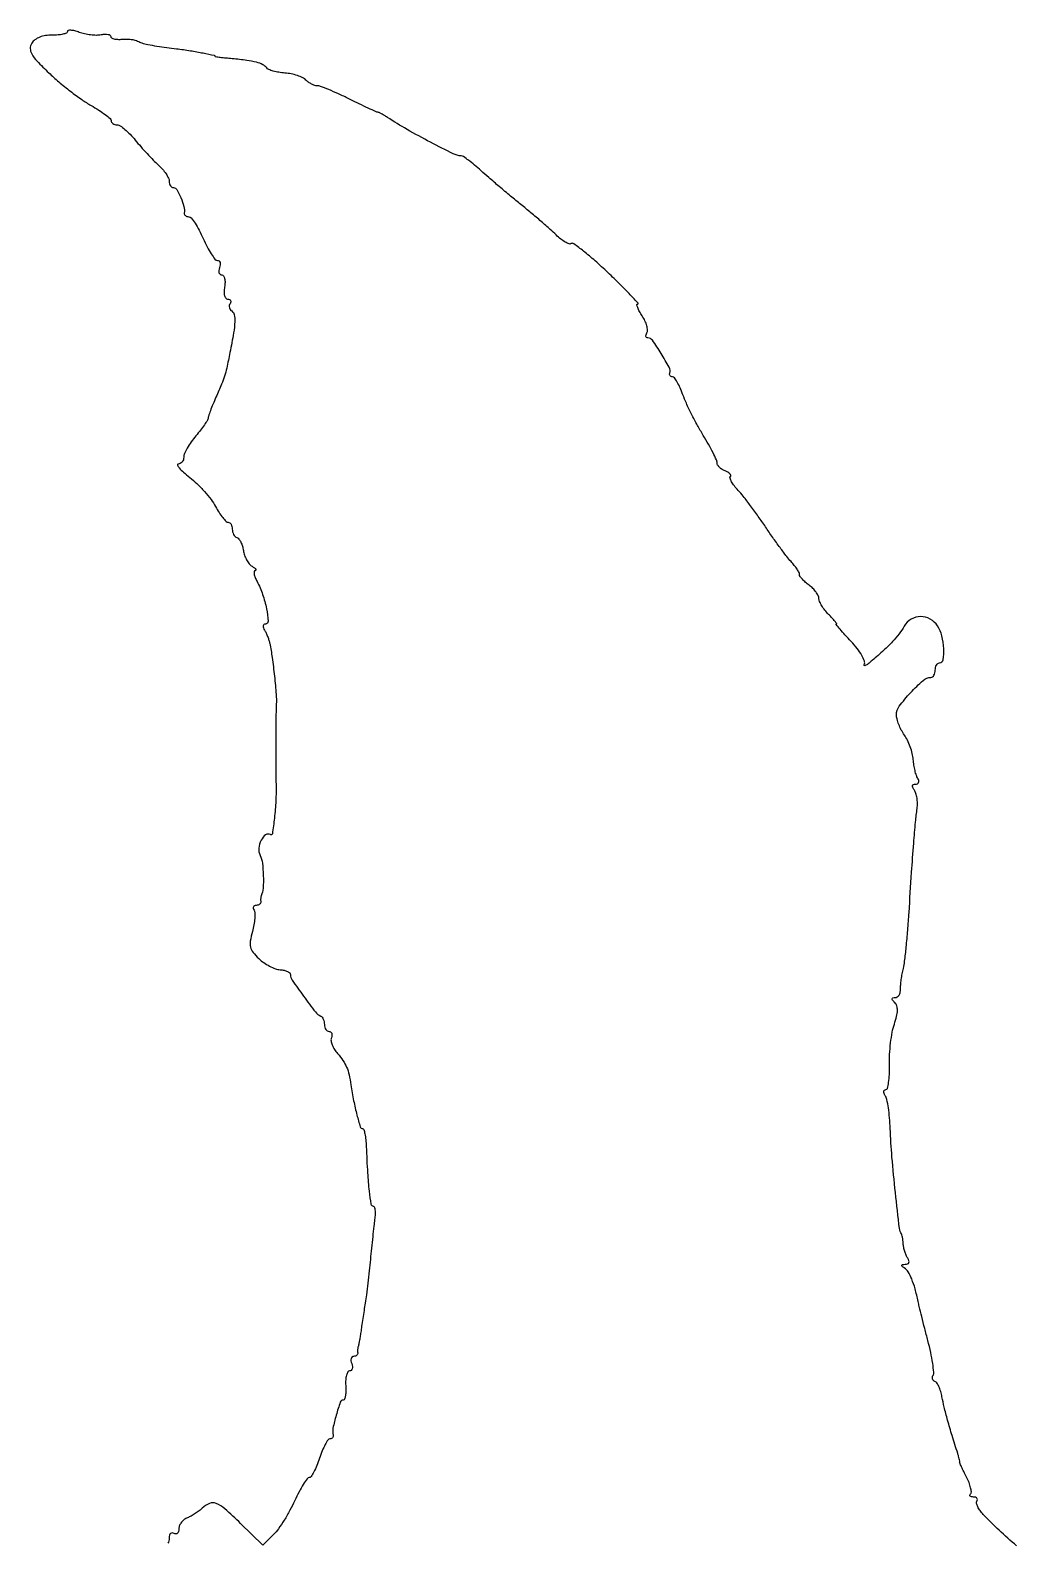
# Model space of a CAD drawing. Extents: x 0 to 462, y 1 to 624.
# Drawn here: x 0.3 to 203.8, y 312.6 to 624.5 of the extents above; entities that cross this region are included whole.
import ezdxf

# ---------------------------------------------------------------- set-up
doc = ezdxf.new("R2010")
doc.units = 0

msp = doc.modelspace()

# ---------------------------------------------------------------- linework, layer by layer
msp.add_lwpolyline([(203.77946, 311.924703, -0.012145), (200.176132, 315.141884, -0.013776), (196.885688, 318.401444, -0.034512), (196.228749, 319.191652, -0.046366), (195.756819, 319.993602, -0.054656), (195.516817, 320.694206, -0.196057), (195.593597, 321.151444, 0.125249), (195.694935, 321.474036, 0.188643), (195.603936, 321.750737, 0.148626), (195.32246, 321.937198, 0.072622), (194.89235, 322, -0.050799), (194.464745, 322.043556, -0.152445), (194.210829, 322.184118, -0.259813), (194.157519, 322.389241, -0.133607), (194.293451, 322.626784, 0.222491), (194.445289, 323.045934, 0.037419), (194.301256, 323.91038, 0.034799), (193.961123, 324.97413, 0.024556), (193.439856, 326.116306, -0.005649), (192.878651, 327.232278, -0.008609), (192.419251, 328.21463, -0.00403), (192.052614, 329.053228, -0.181679), (192.044287, 329.239522, 0.125926), (192.055311, 329.410882, 0.009792), (191.960661, 329.86411, 0.012882), (191.821468, 330.406467, 0.009477), (191.640505, 331, -0.004267), (190.481719, 334.663385, -0.00654), (189.546509, 337.858536, -0.007561), (188.838136, 340.558938, -0.01603), (188.388782, 342.673795, 0.028215), (188.125349, 343.780338, 0.035232), (187.752824, 344.768329, 0.037919), (187.333736, 345.523206, 0.163414), (186.934954, 345.83541, -0.109879), (186.617555, 346.034022, -0.124422), (186.431635, 346.340552, -0.11892), (186.40911, 346.709922, -0.094719), (186.55194, 347.084041, 0.164963), (186.700317, 347.727608, 0.01192), (186.47084, 349.565343, 0.015686), (186.067784, 351.787423, 0.011179), (185.483289, 354.248631, -0.00129), (184.829976, 356.776185, -0.001467), (184.217415, 359.201189, -0.00133), (183.708655, 361.263789, -0.008201), (183.467152, 362.329885, 0.015662), (182.835457, 364.937286, 0.03068), (182.142724, 366.957395, 0.038739), (181.401623, 368.41949, 0.110876), (180.615219, 369.234687, -0.028747), (180.154308, 369.577857, -0.289229), (180.084389, 369.795961, -0.304888), (180.251031, 369.943913, -0.030633), (180.809017, 369.984687, 0.090286), (181.291267, 370.078324, 0.205883), (181.550195, 370.333427, 0.175342), (181.565992, 370.732178, 0.064633), (181.32433, 371.25, -0.04302), (181.009818, 371.854498, -0.022986), (180.722559, 372.646875, -0.022715), (180.50188, 373.4886, -0.032755), (180.390313, 374.25, 0.009137), (180.322427, 374.938506, 0.012256), (180.234259, 375.559375, 0.009451), (180.13897, 376.070035, 0.114574), (180.0561, 376.25, -0.137103), (179.603186, 377.360741, -0.001841), (178.776553, 384.778121, -0.005892), (178.074954, 392.100702, -0.011248), (177.713215, 398, 0.012649), (177.572293, 400.197417, 0.015241), (177.324983, 402.251562, 0.013949), (177.018318, 403.954245, 0.092341), (176.690983, 404.75, -0.050868), (176.445777, 405.229433, -0.11317), (176.38657, 405.632812, -0.191569), (176.515473, 405.894172, -0.1856), (176.79075, 406, 0.340968), (177.138367, 406.268237, 0.026826), (177.38923, 407.488642, 0.0277), (177.543019, 409.12498, 0.01686), (177.551966, 411.067717, -0.021008), (177.58018, 413.254831, -0.016093), (177.788186, 415.637065, -0.01636), (178.128284, 417.857351, -0.03662), (178.563341, 419.506575, 0.022281), (179.037493, 421.1156, 0.055044), (179.199243, 422.333491, 0.079671), (179.072421, 423.253788, 0.122977), (178.661142, 423.938858, -0.028025), (178.214658, 424.438408, -0.188561), (178.118072, 424.75, -0.320598), (178.275862, 424.940152, -0.064502), (178.737851, 425, 0.152926), (179.169251, 425.135104, 0.100371), (179.532128, 425.514063, 0.082433), (179.771217, 426.08089, 0.063288), (179.843938, 426.75, -0.026753), (179.873856, 427.596138, -0.011468), (180.000033, 428.720312, -0.011309), (180.189506, 429.914716, -0.014635), (180.419928, 431, 0.029549), (180.68849, 432.480953, 0.004714), (181.014547, 435.409375, 0.005205), (181.330591, 438.870971, 0.00454), (181.59072, 442.5, -0.001048), (182.128744, 450.820196, -0.002718), (182.561667, 456.813699, -0.003532), (182.932513, 461.186428, -0.012318), (183.261229, 464, 0.038547), (183.328329, 465.048908, 0.034805), (183.238428, 466.132812, 0.03656), (183.017962, 467.094217, 0.085546), (182.68552, 467.75, -0.04187), (182.344759, 468.298177, -0.16926), (182.291739, 468.682374, -0.257021), (182.490176, 468.917319, -0.091829), (182.936572, 469, 0.115542), (183.329342, 469.091991, 0.185367), (183.55957, 469.342067, 0.155996), (183.585271, 469.719285, 0.078185), (183.398343, 470.164484, -0.060332), (183.106488, 470.795763, -0.019359), (182.826752, 471.791693, -0.018997), (182.598545, 472.934365, -0.020159), (182.463131, 474.068685, 0.042139), (182.263219, 475.286283, 0.02546), (181.833926, 476.684612, 0.0254), (181.261667, 478.03976, 0.040185), (180.623804, 479.126707, -0.033026), (180.002228, 480.152026, -0.027408), (179.476992, 481.315169, -0.028271), (179.113818, 482.437997, -0.064163), (179, 483.321296, -0.162062), (179.580242, 485.064463, -0.026007), (181.907702, 487.857846, -0.025193), (184.503354, 490.393757, -0.182843), (186.105755, 491, 0.164251), (186.446876, 491.115166, 0.095795), (186.737316, 491.440625, 0.076921), (186.933582, 491.926288, 0.057692), (187, 492.5, -0.056395), (187.064921, 493.073759, -0.075828), (187.257031, 493.559375, -0.095027), (187.54119, 493.884962, -0.167478), (187.875, 494, 0.371281), (188.63555, 494.655055, 0.050492), (188.744368, 496.926397, 0.047793), (188.3497, 499.563819, 0.080428), (187.470753, 501.616553, 0.124235), (185.966218, 503.042301, 0.129596), (183.989344, 503.55458, 0.131653), (182.040482, 503.023606, 0.130164), (180.608268, 501.587749, -0.032038), (179.54365, 499.99534, -0.024087), (178.183349, 498.38534, -0.019458), (176.397445, 496.610853, -0.00971), (174.009396, 494.5, -0.012986), (173.143496, 493.801965, -0.047884), (172.547492, 493.430947, -0.341167), (172.356184, 493.469022, -0.321477), (172.337175, 493.669182, 0.22536), (172.394304, 494.347005, 0.03928), (171.835349, 495.541267, 0.035683), (170.895181, 496.952736, 0.024303), (169.640992, 498.419182, -0.005108), (168.371617, 499.792964, -0.009212), (167.364005, 500.948135, -0.00467), (166.582354, 501.896145, -0.630776), (166.631923, 502, 0.610823), (166.681001, 502.095639, 0.01546), (166.304377, 502.5875, 0.016601), (165.741528, 503.232359, 0.008651), (165, 504, -0.028976), (164.234573, 504.859684, -0.030475), (163.5875, 505.788277, -0.032), (163.133469, 506.652596, -0.105314), (163, 507.279241, 0.115942), (162.860855, 507.871239, 0.043072), (162.4125, 508.606151, 0.039803), (161.765268, 509.353917, 0.038332), (161, 510, -0.023709), (160.234302, 510.609039, -0.029587), (159.5875, 511.246974, -0.030366), (159.123457, 511.829785, -0.154133), (159, 512.220759, 0.123533), (158.895874, 512.635778, 0.022266), (158.485937, 513.325641, 0.022814), (157.919984, 514.107906, 0.018903), (157.25, 514.887805, -0.022705), (156.352573, 515.948669, -0.005662), (154.985938, 517.763635, -0.005774), (153.468363, 519.878009, -0.005774), (152, 522.026903, 0.007055), (150.502739, 524.206084, 0.006429), (148.898343, 526.41134, 0.006445), (147.413653, 528.34536, 0.02066), (146.356061, 529.578491, -0.02276), (145.573345, 530.498915, -0.035994), (144.999667, 531.360839, -0.040594), (144.672469, 532.066538, -0.292542), (144.749189, 532.415855, 0.267093), (144.818078, 532.67132, 0.125588), (144.645824, 532.980377, 0.073584), (144.234719, 533.303111, 0.038079), (143.643128, 533.58345, -0.050928), (143.014644, 533.901257, -0.055419), (142.482669, 534.332031, -0.062509), (142.119717, 534.804989, -0.133204), (142, 535.24639, 0.107412), (141.863598, 535.87401, 0.00958), (141.160994, 537.339089, 0.012142), (140.237709, 539.067532, 0.009177), (139.143811, 540.920702, -0.012359), (137.951774, 542.96981, -0.009137), (136.731622, 545.291411, -0.009246), (135.65901, 547.52829, -0.020417), (134.942922, 549.2813, 0.017784), (134.369667, 550.706027, 0.026219), (133.758489, 551.907632, 0.024294), (133.183034, 552.802394, 0.242249), (132.799112, 553, -0.099557), (132.512003, 553.05774, -0.131801), (132.302102, 553.220312, -0.133752), (132.203677, 553.464066, -0.104017), (132.229321, 553.75, 0.199847), (132.111363, 554.952722, 0.015908), (130.477044, 557.780349, 0.014737), (128.665836, 560.512794, 0.243649), (127.725375, 561, -0.158127), (127.459067, 561.086381, -0.191249), (127.319249, 561.306668, -0.126859), (127.34112, 561.643946, -0.059181), (127.527179, 562.043976, 0.159013), (127.665495, 562.613654, 0.047931), (127.510143, 563.502741, 0.042663), (127.131516, 564.527101, 0.035194), (126.563143, 565.543976, -0.017974), (125.992772, 566.486723, -0.035558), (125.622836, 567.278543, -0.05321), (125.476294, 567.830169, -0.459872), (125.621894, 568, 0.652651), (125.700995, 568.179866, 0.004028), (124.098093, 569.899751, 0.008322), (122.05511, 571.986057, 0.004611), (119.496444, 574.467237, 0.008936), (116.83552, 576.911242, 0.014267), (114.46741, 578.891858, 0.008072), (112.457224, 580.425889, 0.306402), (111.916064, 580.448125, -0.231705), (111.465416, 580.403729, -0.041686), (110.680391, 580.773782, -0.037433), (109.758479, 581.402677, -0.025989), (108.814567, 582.239703, 0.012413), (107.594649, 583.382101, 0.003966), (105.725543, 585.020899, 0.003954), (103.614249, 586.813698, 0.004405), (101.548983, 588.508815, -0.00344), (99.411506, 590.256304, -0.002578), (97.081034, 592.208839, -0.002606), (94.906208, 594.069683, -0.005967), (93.291437, 595.5, 0.00972), (91.970784, 596.652223, 0.013399), (90.738106, 597.631141, 0.010011), (89.68381, 598.390742, 0.137753), (89.242455, 598.542182, -0.100472), (87.597781, 598.974467, -0.005771), (82.914044, 601.346812, -0.009686), (78.045402, 604.004998, -0.015414), (74, 606.484965, 0.010886), (73.38905, 606.867151, 0.012799), (72.79375, 607.201415, 0.011743), (72.279704, 607.457735, 0.074046), (72, 607.541582, -0.071636), (71.649262, 607.644893, -0.001602), (70.049711, 608.383678, -0.003587), (68.182585, 609.269675, -0.002415), (66.062847, 610.306895, 0.007521), (63.899225, 611.338337, 0.00993), (61.895958, 612.2089, 0.007634), (60.204766, 612.874251, 0.090131), (59.512847, 613, -0.082017), (59.001174, 613.0845, -0.037528), (58.376592, 613.350307, -0.035859), (57.74591, 613.736171, -0.041185), (57.207467, 614.192533, 0.086038), (56.532627, 614.667964, 0.030949), (55.437776, 615.105532, 0.029607), (54.153827, 615.445905, 0.030955), (52.857608, 615.625994, -0.022355), (51.604834, 615.778149, -0.027199), (50.451454, 616.036007, -0.027496), (49.526525, 616.352109, -0.139058), (49.100141, 616.683461, 0.119632), (48.303917, 617.352541, 0.050313), (46.986385, 617.848723, 0.032476), (45.006295, 618.239198, 0.010181), (42, 618.569444, -0.0036), (40.657985, 618.699015, -0.005967), (39.528125, 618.829966, -0.001433), (38.552293, 618.957728, -0.375759), (38.5, 619.017487, 0.355661), (38.328206, 619.22845, 0.002712), (36.00346, 619.696154, 0.008722), (33.380034, 620.161802, 0.006696), (30.5, 620.581861, -0.001867), (26.475464, 621.129203, -0.013874), (24.570283, 621.449675, -0.029767), (23.397306, 621.754079, -0.052305), (22.482419, 622.160387, 0.076885), (21.952723, 622.365221, 0.025411), (21.127648, 622.502363, 0.024619), (20.183487, 622.563511, 0.025582), (19.25, 622.530165, -0.032563), (18.387923, 622.511406, -0.052234), (17.660937, 622.619584, -0.070462), (17.161687, 622.82643, -0.265305), (17, 623.109701, 0.268928), (16.84545, 623.376264, 0.0846), (16.395747, 623.541004, 0.058452), (15.731248, 623.584644, 0.03478), (14.942968, 623.489017, -0.050766), (13.979572, 623.403233, -0.026303), (12.772568, 623.482076, -0.025855), (11.528867, 623.694952, -0.035541), (10.442968, 624.021683, 0.026551), (9.505936, 624.322081, 0.049155), (8.717622, 624.448418, 0.075342), (8.180473, 624.400096, 0.34551), (8, 624.170105, -0.300262), (7.80291, 623.871498, -0.044183), (7.079298, 623.635151, -0.037766), (6.066921, 623.480185, -0.023501), (4.865695, 623.444856, 0.043182), (3.503294, 623.351086, 0.054757), (2.286431, 623.021592, 0.062206), (1.306116, 622.488472, 0.09602), (0.645667, 621.789407, 0.144335), (0.334215, 620.701625, 0.129112), (0.642122, 619.5654, 0.060357), (1.746587, 618.088181, 0.011047), (4.160922, 615.670301, 0.015475), (6.223507, 613.812945, 0.011327), (8.620334, 611.876748, 0.011467), (10.976246, 610.144895, 0.024739), (12.88095, 608.946753, -0.014048), (14.459048, 608.000522, -0.020431), (15.790029, 607.072101, -0.016628), (16.803747, 606.246987, -0.216897), (17, 605.815859, 0.14896), (17.095824, 605.501354, 0.094695), (17.367188, 605.227219, 0.079097), (17.772084, 605.034726, 0.063097), (18.25, 604.957653, -0.140239), (18.887159, 604.751779, -0.026941), (19.867188, 604.014375, -0.026792), (20.95119, 602.999458, -0.021888), (22, 601.80596, 0.010052), (23.121451, 600.467192, 0.007196), (24.426562, 599.01407, 0.00727), (25.710387, 597.665261, 0.015459), (26.75, 596.667971, -0.029459), (27.611112, 595.79435, -0.031914), (28.339063, 594.847591, -0.033706), (28.850302, 593.963503, -0.114724), (29, 593.319665, 0.06513), (29.065997, 592.81516, 0.08262), (29.25949, 592.387651, 0.09898), (29.546494, 592.10168, 0.147628), (29.883369, 592, -0.267859), (30.570967, 591.60317, -0.030787), (31.399187, 589.941474, -0.035503), (32.030066, 588.098731, -0.100863), (32.108151, 586.75, 0.142044), (32.148106, 586.464382, 0.117935), (32.335959, 586.220312, 0.098256), (32.647896, 586.056263, 0.072193), (33.035537, 586, -0.226325), (33.544134, 585.757355, -0.0245), (34.333507, 584.678125, -0.026229), (35.185709, 583.223883, -0.018168), (36, 581.5, 0.017619), (36.812001, 579.776063, 0.025558), (37.657273, 578.321875, 0.0235), (38.438013, 577.238893, 0.228659), (38.933078, 577, -0.17711), (39.267311, 576.877774, -0.148922), (39.473177, 576.559375, -0.103371), (39.508301, 576.074252, -0.058234), (39.361626, 575.5, 0.060626), (39.217896, 574.92587, 0.106628), (39.260832, 574.440625, 0.150311), (39.478451, 574.121912, 0.169937), (39.82679, 574, -0.247671), (40.189235, 573.808734, -0.092479), (40.428665, 573.265625, -0.063932), (40.512247, 572.457785, -0.038717), (40.414222, 571.5, 0.038934), (40.315311, 570.529402, 0.067301), (40.404766, 569.724391, 0.099416), (40.657857, 569.191295, 0.236614), (41.03946, 569, -0.096535), (41.406631, 568.928443, -0.174296), (41.6322, 568.726548, -0.171323), (41.679808, 568.424331, -0.092883), (41.542705, 568.069098, 0.098696), (41.393952, 567.670058, 0.097863), (41.408915, 567.243212, 0.098025), (41.585016, 566.854703, 0.099382), (41.89516, 566.564795, -0.207358), (42.417965, 565.814061, -0.060857), (42.52962, 564.382102, -0.031959), (42.276749, 562.042059, -0.00674), (41.520231, 558, -0.003985), (40.850606, 554.803013, -0.021937), (40.400861, 553.100785, -0.023619), (39.81663, 551.497311, -0.005085), (38.646827, 548.782119, 0.005882), (38.01603, 547.311549, 0.007992), (37.483755, 545.969022, 0.005612), (37.070313, 544.837282, 0.084961), (37, 544.426475, -0.142304), (36.888391, 544.042268, -0.010105), (36.265625, 543.1033, -0.013601), (35.457644, 542.002175, -0.009818), (34.5, 540.817631, 0.021493), (33.543043, 539.575726, 0.02408), (32.734375, 538.301218, 0.024333), (32.157224, 537.161041, 0.105371), (32, 536.423275, -0.080127), (31.912316, 535.879627, -0.091364), (31.658948, 535.418087, -0.100749), (31.281782, 535.109511, -0.121819), (30.838971, 535, 0.543651), (30.692008, 534.773164, 0.073957), (31.063309, 534.192188, 0.034203), (31.947147, 533.307112, 0.014833), (33.233057, 532.25, -0.027572), (34.723292, 530.959941, -0.019223), (36.261851, 529.353125, -0.01945), (37.622141, 527.692704, -0.037603), (38.551556, 526.25, 0.01867), (39.288407, 525.005171, 0.026018), (40.04444, 523.954687, 0.024588), (40.731446, 523.17927, 0.201829), (41.157471, 523, -0.164607), (41.478867, 522.891245, -0.095712), (41.752507, 522.583854, -0.0768), (41.93743, 522.125177, -0.057547), (42, 521.583333, 0.063702), (42.072469, 521.016821, 0.063118), (42.285255, 520.484896, 0.068849), (42.599698, 520.066145, 0.115149), (42.971081, 519.833333, -0.149134), (43.368938, 519.545229, -0.04677), (43.760591, 518.912822, -0.042008), (44.088458, 518.084877, -0.035737), (44.295128, 517.167762, 0.047717), (44.53549, 516.208695, 0.040492), (44.963284, 515.255525, 0.042344), (45.501891, 514.446633, 0.083814), (46.074047, 513.933075, -0.023668), (46.571778, 513.584038, -0.075743), (46.850479, 513.291222, -0.271928), (46.864645, 513.111113, -0.281817), (46.714816, 513.015313, 0.360054), (46.507762, 512.837089, 0.087274), (46.510305, 512.350471, 0.051707), (46.719848, 511.628977, 0.026362), (47.121205, 510.773526, -0.041191), (48.265433, 508.134118, -0.033449), (49.058047, 505.15286, -0.030557), (49.396445, 502.601947, -0.435104), (48.835672, 502, 0.171574), (48.539862, 501.895415, 0.190698), (48.391506, 501.632812, 0.11957), (48.43226, 501.229194, 0.054994), (48.662863, 500.75, -0.02897), (48.98395, 500.162912, -0.016909), (49.302881, 499.426562, -0.016873), (49.573206, 498.665206, -0.027305), (49.74507, 498, -0.015907), (50.231634, 495.10342, -0.006919), (50.701879, 491.228834, -0.005947), (51.058947, 487.483217, -0.03454), (51.086902, 485.5, 0.011877), (51.021008, 483.388965, 0.001019), (50.991759, 477.984656, 0.001431), (50.98898, 472.563748, 0.004754), (51.031234, 469, -0.017971), (50.981545, 465.590941, -0.015292), (50.690066, 462.00449, -0.00775), (50.277661, 458.779196, -0.540083), (49.863307, 458.585277, 0.308201), (48.885656, 458.541001, 0.117155), (47.967112, 457.437912, 0.089614), (47.484422, 455.774148, 0.139714), (47.741117, 454.313922, -0.083071), (48.205897, 452.732678, -0.02259), (48.401653, 450.125626, -0.022187), (48.363673, 447.523099, -0.091463), (47.988723, 446, 0.057394), (47.910489, 445.755036, 0.027247), (47.864204, 445.426563, 0.026578), (47.852784, 445.073809, 0.033968), (47.881579, 444.75, -0.145617), (47.84349, 444.464438, -0.11953), (47.654128, 444.220313, -0.098132), (47.336897, 444.056168, -0.070581), (46.940983, 444, 0.106988), (46.58516, 443.922981, 0.181228), (46.372161, 443.710197, 0.162794), (46.338586, 443.390332, 0.084047), (46.491697, 443.013435, -0.131764), (46.669804, 442.419958, -0.026506), (46.643699, 441.307597, -0.02631), (46.471284, 439.9792, -0.021934), (46.152936, 438.591717, 0.026742), (45.72463, 436.639103, 0.099131), (45.768724, 435.385418, 0.109747), (46.287759, 434.31474, 0.036666), (47.47242, 433.02591, 0.037511), (48.497185, 432.198574, 0.030994), (49.699807, 431.47401, 0.032066), (50.892234, 430.946976, 0.069329), (51.870198, 430.734825, -0.037867), (52.685668, 430.610842, -0.054529), (53.374371, 430.37068, -0.069239), (53.846644, 430.059411, -0.215705), (54, 429.720474, 0.151776), (54.354874, 428.578332, 0.007127), (56.716468, 425.247589, 0.008086), (59.15419, 422.022115, 0.122918), (60.25, 421.166667, -0.12921), (60.537453, 420.936478, -0.058488), (60.779687, 420.515104, -0.052342), (60.944374, 419.983289, -0.048968), (61, 419.416667, 0.066593), (61.072447, 418.875126, 0.08363), (61.284531, 418.416146, 0.099393), (61.59924, 418.109182, 0.144699), (61.968615, 418, -0.154189), (62.296799, 417.89633, -0.152284), (62.507839, 417.622499, -0.114178), (62.560955, 417.206498, -0.066606), (62.444087, 416.714889, 0.133766), (62.380088, 416.079931, 0.051546), (62.617072, 415.218624, 0.046286), (63.083005, 414.287597, 0.042086), (63.725472, 413.425843, -0.030813), (64.840448, 411.998521, -0.048917), (65.588461, 410.641536, -0.04476), (66.100056, 409.079837, -0.021335), (66.488088, 407, 0.012382), (67.040287, 403.715153, 0.016629), (67.712331, 400.772991, 0.009704), (68.405404, 398.337363, 0.32977), (68.861291, 398, -0.328881), (69.118881, 397.810018, -0.023639), (69.354148, 396.898438, -0.025873), (69.541594, 395.687476, -0.015986), (69.642192, 394.25, 0.004984), (69.902397, 388.818231, 0.014321), (70.228372, 385.058082, 0.011288), (70.597759, 382.392352, 0.368014), (71.05863, 382, -0.329833), (71.294141, 381.825676, -0.045632), (71.425994, 381.192187, -0.037766), (71.460207, 380.304226, -0.022536), (71.373514, 379.25, 0.00393), (71.203002, 377.826978, 0.001231), (70.969527, 375.692187, 0.00123), (70.720577, 373.30739, 0.00136), (70.491779, 371, -0.003174), (70.248897, 368.637921, -0.002514), (69.957294, 366.0875, -0.002541), (69.662811, 363.723854, -0.006333), (69.416898, 362, 0.000797), (69.182426, 360.477151, 0.000591), (68.928017, 358.79375, 0.000598), (68.691672, 357.204305, 0.00135), (68.517388, 356, -0.004635), (68.36688, 355.006095, -0.005809), (68.208085, 354.0875, -0.004729), (68.058859, 353.320874, -0.044584), (67.96282, 353, 0.053883), (67.894473, 352.755197, 0.02493), (67.856595, 352.426563, 0.02435), (67.850875, 352.073802, 0.031041), (67.881579, 351.75, -0.132511), (67.850929, 351.464337, -0.11996), (67.680683, 351.220312, -0.103422), (67.39249, 351.056543, -0.077818), (67.031385, 351, 0.184534), (66.710807, 350.877514, 0.147206), (66.516384, 350.559375, 0.100118), (66.488865, 350.074366, 0.055937), (66.638374, 349.5, -0.058443), (66.78479, 348.925758, -0.103661), (66.748978, 348.440625, -0.149059), (66.542076, 348.1222, -0.17646), (66.206603, 348, 0.266318), (65.834757, 347.786822, 0.067398), (65.556155, 347.11875, 0.050683), (65.400499, 346.149432, 0.031777), (65.406923, 345, -0.022809), (65.433965, 343.850091, -0.037413), (65.339801, 342.88125, -0.044172), (65.155495, 342.18833, -0.315522), (64.886765, 342, 0.320161), (64.285214, 341.570822, 0.01309), (63.440114, 338.888544, 0.019001), (62.776611, 336.189465, 0.11343), (62.809501, 334.75, -0.112047), (62.816812, 334.46419, -0.12974), (62.697308, 334.220313, -0.122259), (62.466013, 334.057337, -0.092893), (62.16006, 334, 0.249459), (61.761619, 333.788019, 0.024448), (61.179067, 332.825, 0.02637), (60.566792, 331.532565, 0.017731), (60, 330, -0.017203), (59.43503, 328.467392, -0.025684), (58.828275, 327.175, -0.023413), (58.252756, 326.208573, -0.251847), (57.864934, 326, 0.242091), (57.445983, 325.784523, 0.015508), (56.656531, 324.604688, 0.019922), (55.780235, 323.070104, 0.013302), (54.895616, 321.25, -0.018067), (53.9092, 319.268683, -0.015191), (52.726761, 317.243358, -0.01546), (51.532901, 315.459293, -0.040317), (50.537568, 314.280581), (48.33389, 312.061163), (43.735491, 316.530581, 0.011142), (40.456907, 319.578115, 0.086801), (38.688298, 320.670846, 0.193657), (37.300354, 320.667643, 0.098977), (35.821429, 319.694046, -0.032699), (35.188695, 319.145628, -0.019697), (34.374107, 318.577059, -0.019688), (33.516174, 318.073676, -0.032327), (32.75, 317.725431, 0.072987), (32.080998, 317.353241, 0.064339), (31.514062, 316.790246, 0.067208), (31.130533, 316.12988, 0.098304), (31, 315.472368, -0.064544), (30.926906, 314.908495, -0.136231), (30.70625, 314.530694, -0.191443), (30.379516, 314.39521, -0.14305), (30, 314.5, 0.139169), (29.620352, 314.607943, 0.191142), (29.29375, 314.478525, 0.138808), (29.073267, 314.110654, 0.066118), (29, 313.559017, -0.057899), (28.930721, 312.96274, -0.077093), (28.726045, 312.457961, -0.095911)], format="xyb")

doc.saveas('drawing.dxf')
